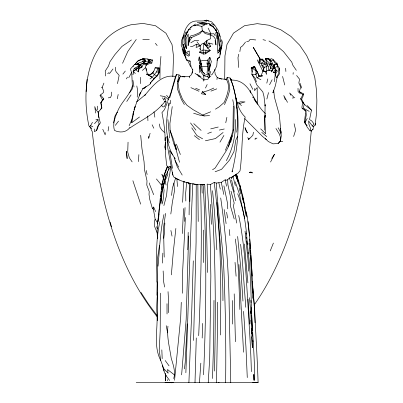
<?xml version="1.0" encoding="UTF-8"?>
<svg xmlns="http://www.w3.org/2000/svg" width="403" height="403" viewBox="0 0 403 403"><rect width="100%" height="100%" fill="white"/><g stroke="black" fill="none" stroke-linecap="round" stroke-linejoin="round"><path stroke-width="0.6" d="M182.393 293.288L182.655 271.214L185.39 217.489M213.978 300.356L213.661 340.434L212.512 378.543M253.971 380.563L253.794 374.387L253.9 379.712M168.394 312.698L168.464 299.384L168.041 291.606M220.31 335.019C221.393 284.095 220.995 233.025 214.164 182.443L210.316 184.599L207.147 184.1L209.479 219.826L210.215 239.493L210.85 276.025L209.706 358.453L208.215 382.669M111.702 92.065L111.681 94.942L110.457 97.571L108.216 97.853M196.241 25.268L193.808 25.847L199.868 23.712L205.323 24.603L201.843 26.396L202.331 30.734L199.802 33.822L191.858 37.378L189.355 41.272L188.141 45.559L188.221 34.064L186.01 38.98L186.322 48.622L183.995 42.421L184.403 35.696L185.984 31.847L187.088 32.502L185.37 36.532L185.123 41.086L186.322 48.622M189.093 214.895L189.536 185.037L188.342 182.876C183.158 181.793 178 179.859 173.592 176.867L172.424 173.28L172.439 172.116M214.507 371.082C215.882 308.894 215.917 246.606 210.316 184.599M274.191 66.54L274.559 64.46L276.695 64.107L279.652 68.586L279.611 73.668L276.569 77.739L275.168 74.631L275.042 72.485L275.692 69.694M149.669 182.922L149.654 184.524L153.684 194.74M159.936 78.892L160.077 66.465L160.933 56.339M225.62 382.669C226.093 346.877 225.499 311.071 224.078 275.304C223.061 244.44 218.013 213.872 216.27 183.068L214.164 182.443M225.443 79.658L227.176 77.532L230.022 77.981C236.405 90.484 234.435 106.921 245.18 117.031C241.196 134.733 242.596 152.979 240.002 170.842L237.866 173.335L231.277 177.375L231.262 178.69L233.015 176.464L236.148 174.509M233.307 106.15L232.944 130.169L228.546 146.38L226.365 150.626L215.182 167.986L212.527 169.779M157.437 238.772L157.477 235.7M148.747 136.108L148.712 138.32L150.107 133.212M158.958 214.028C157.235 222.149 156.702 230.43 157.513 238.702M216.018 30.487C219.333 37.071 216.562 44.496 217.519 51.529L219.212 49.755C220.134 40.093 218.476 28.517 208.9 23.641L197.183 22.367M259.023 75.542L259.003 76.58L256.993 77.774L255.885 74.585L256.031 70.596L254.212 66.631L254.545 66.314L259.023 75.542L260.912 76.011L262.645 75.819L259.003 76.58L257.431 71.956L252.852 68.535L251.155 67.981L252.117 72.112L251.875 74.348L254.595 79.391L256.671 84.716L262.811 91.894L263.98 96.372L265.129 106.009L265.114 104.765M159.205 72.797L159.301 67.931L155.971 67.377L155.064 67.946C154.218 71.089 152.495 74.52 148.994 75.21L146.339 74.016L152.258 77.341L156.47 71.991L158.062 68.46L159.301 67.931L159.205 72.797L157.523 75.497L151.518 81.31M172.811 76.651L173.522 56.355L172.046 44.597L165.986 33.253L155.493 25.727L142.853 23.399L130.799 24.81C87.456 36.779 80.862 88.297 88.912 125.867L91.219 128.406L89.673 126.623L90.579 125.706L92.458 122.285M236.611 105.087L236.007 98.297C236.878 109.571 238.284 120.981 236.712 132.249M208.588 71.18L208.744 63.488L207.762 60.037L209.857 57.367L211.374 61.573L208.588 71.18L209.676 63.2L209.857 57.367M221.106 47.892L219.655 57.14L217.162 59.231M235.453 119.5C235.936 133.776 233.282 148.072 226.335 160.656M273.702 67.23L273.687 68.052L271.682 71.941L271.441 71.004L273.702 67.23L273.158 64.818M160.404 293.112L160.193 331.024L159.22 350.414L160.701 360.408L163.749 368.664L164.031 371.062L165.507 374.896L169.648 380.477M189.828 201.565L190.231 183.385L188.342 182.876M194.997 382.669L196.276 337.9M274.559 64.46L274.483 67.971L275.707 70.439L274.367 81.779M187.748 249.815L188.196 232.329M188.614 235.916L186.166 319.463L181.617 374.886M193.289 260.822L191.677 313.207L188.896 382.669M207.857 65.12L208.003 60.309M128.048 142.158L127.721 152.122L129.388 157.9L132.164 161.915M163.966 214.512C160.142 231.529 159.623 248.943 158.036 266.222M182.609 202.361L183.642 181.365M183.572 208.512L182.352 233.559M202.18 338.097L202.669 323.377M193.561 340.485L196.085 241.941L196.226 184.629L186.644 182.614L185.692 192.861L185.823 201.026M165.225 137.771L165.714 156.319L166.656 165.245L168.066 167.693L169.064 166.605L170.711 166.615L169.829 173.512L167.814 182.569L166.555 195.51L163.875 205.641M168.968 105.651L169.069 102.901C167.028 116.039 164.394 129.947 169.346 142.778M187.178 323.805L185.214 362.312L184.478 368.901M260.63 128.834L265.658 133.751L264.877 120.059L265.109 104.74M163.311 185.657L164.092 190.292L163.129 199.989L162.122 204.024C160.318 193.712 163.396 183.859 167.794 174.66L167.557 171.628L170.711 166.615M181.285 302.275L180.69 317.73L174.554 380.306M198.689 335.714C200.88 285.369 202.286 234.959 200.432 184.579L201.827 184.342L204.744 184.705L206.487 224.355L207.505 272.514M216.522 382.669L217.338 334.233L217.348 302.174M203.54 374.795C206.336 311.766 206.85 248.591 203.203 185.587L201.827 184.342L202.175 193.193M159.467 245.543L157.618 257.774L156.913 295.273M164.847 223.03L164.369 233.518L163.754 238.349L164.212 257.174M184.408 221.428L185.032 207.565M232.219 170.756L232.098 171.985C237.402 149.825 239.845 126.542 236.637 103.903L236.692 105.148M162.369 263.109L162.852 253.079M173.713 378.583C175.784 371.883 173.235 364.755 171.23 358.317C169.678 347.653 166.615 337.039 167.965 326.168M158.792 216.749L159.125 210.109L160.117 203.555L161.774 196.604M165.28 137.635L165.114 140.733C165.23 131.252 163.673 121.897 161.961 112.608L164.449 109.661L167.537 101.989M199.374 52.103L203.041 52.682L205.611 52.632L210.245 50.486L203.102 50.012L199.374 52.103L203.344 54.088L205.409 53.866L210.245 50.486L207.817 48.269L206.704 45.705L206.996 40.401L210.542 38.748L210.159 34.905L210.996 33.953L213.862 33.711L215.197 35.736M137.227 97.183L137.619 90.343L136.793 85.925M87.023 79.336L86.136 91.728M138.461 161.633L138.874 154.611M158.102 221.569L158.178 220.381M158.253 219.187C160.107 201.399 160.626 183.027 167.462 166.253L168.066 167.693M157.2 281.914C158.193 292.507 156.137 303.046 156.963 313.64C157.996 329.191 153.175 345.875 160.701 360.408M263.169 71.311L263.366 68.303L261.507 64.908M199.455 382.669L200.835 363.123M206.704 45.705L208.825 42.99L210.638 46.219L205.384 45.393L206.996 40.401L203.817 43.247L203.102 50.012L203.344 54.088M266.685 66.651L264.323 67.205L263.129 70.757L265.3 71.679L266.68 74.429L266.247 71.512L266.685 66.651L265.239 64.001L259.164 63.019L258.887 60.863L260.011 59.186L262.408 59.15L266.116 62.878L268.529 67.336L268.836 70.812L270.791 68.057L271.058 64.571L265.899 59.82L265.335 58.42L268.756 58.546L269.763 59.276M105.339 132.627L105.163 134.829L102.76 129.227M307.202 125.827L304.789 122.91L306.275 115.041L305.932 110.77L304.436 121.389L307.222 127.232L310.023 130.753L311.212 131.02L313.04 129.182L313.494 126.507L315.121 125.197L315.292 123.268M171.356 274.896L173.371 251.21L175.869 228.415M153.432 209.258L153.649 207.031L152.384 208.492L153.432 209.258L155.135 219.182L157.875 223.368M170.242 103.863L170.6 100.246M161.114 199.581C161.749 190.02 164.056 180.524 167.557 171.628M160.429 200.472L160.616 198.619M160.807 196.77L160.993 194.916M279.47 70.323L279.652 68.586M293.052 74.308L293.238 72.565M254.807 88.358L254.56 90.645L257.19 87.552L257.371 104.397M313.494 126.507L312.532 126.139L313.791 123.62L311.766 120.955L309.534 119.545L311.479 110.18L304.174 104.281L302.739 101.994L301.907 107.4L302.21 108.528L305.998 111.112L304.179 109.46M171.542 195.465L172.413 187.919L175.592 178.181M192.181 73.326L192.73 69.356M161.185 193.067L161.396 191.244M161.608 189.425L162.036 185.783M201.092 65.306L201.369 62.984M160.51 203.167L161.815 194.765M172.242 106.553L169.9 123.585L170.121 130.517L173.824 143.926L176.166 149.825L179.531 162.313M165.316 149.599L164.908 146.803L165.426 142.496M265.164 117.671L265.305 116.482M315.121 125.197L316.557 113.303L316.864 100.594L316.39 89.607L314.824 77.719L311.454 66.001L306.673 55.574L299.746 45.267L291.016 36.487L280.81 29.782L268.982 25.238L257.28 23.661L244.596 25.676L233.488 33.111L226.97 44.501L224.95 55.891L224.693 79.169M115.696 67.195L115.344 70.031L116.15 71.82L119.147 75.356L117.485 83.683M203.218 81.159L203.429 79.451M161.286 193.48L161.442 192.251M162.374 184.896C162.872 178.65 164.56 172.494 167.396 166.902M170.812 214.048L172.368 202.261L174.484 190.921L173.889 182.992M220.098 53.105L220.119 54.284L222.426 42.416L221.569 39.585M165.578 213.363L163.336 229.146L163.754 238.349M239.871 51.655L240.47 47.403L242.606 45.846L245.513 42.068M216.93 79.522L217.217 77.512L215.162 74.122L214.98 72.298M188.141 45.559L189.244 37.937L190.679 35.943L194.241 35.001L198.397 33.273L202.331 30.734L204.991 32.144L210.996 33.953L208.144 28.079M280.72 134.184L280.992 132.38L280.69 130.673M199.591 48.264L200.82 50.355L200.155 45.932L196.634 44.164L196.125 47.504L200.155 45.932L201.737 44.048L203.817 43.247L207.817 48.269L210.638 46.219M159.92 221.64C155.276 241.528 156.717 261.854 156.974 282.045M205.993 50.199L205.409 53.866M296.583 75.467L299.525 79.159L298.865 82.988L300.734 87.103L299.298 91.632L303.464 93.839L303.101 96.105L301.63 99.173L304.174 104.281L303.353 108.13L302.21 108.528M108.064 131.015L108.78 126.567M210.346 64.581L208.819 73.84L207.565 76.802L208.809 77.633L210.85 76.061M139.529 116.981L131.786 122.708L133.801 111.455L132.824 114.251M175.32 76.681L176.549 74.51L178.977 74.923L177.567 81.779L177.436 88.952L181.355 99.435L184.378 104.599M142.324 70.485L145.176 67.941L146.213 65.13L147.982 64.087L151.845 63.059L152.455 59.976L147.861 59.256M113.545 123.021L114.9 116.245L116.694 112.946L117.565 112.17M136.647 101.904L145.483 94.564L144.823 95.289C152.666 86.061 161.553 73.835 175.451 76.489L170.731 93.31L167.562 101.42M225.756 122.804L226.884 117.338M252.117 72.112L252.852 68.535L254.212 66.631L251.155 67.981L254.545 66.314L254.988 68.031M117.278 98.831L118.2 94.413M163.336 186.911L165.996 174.126M94.443 128.985L94.463 131.67L96.66 130.406L97.476 126.527L100.337 123.001L98.554 116.23L98.534 111.636M253.487 132.174L252.832 135.287L248.706 139.524L247.729 137.539M277.375 76.449L275.355 85.864L272.907 92.811L273.687 90.081L274.428 97.173L279.334 114.845L281.289 136.068L280.251 141.226L278.075 143.533L273.058 143.846L268.368 141.544L265.144 138.506M182.786 38.869C183.854 32.905 185.612 26.366 190.77 22.628C195.586 19.47 201.419 22.16 206.653 20.15L211.666 21.883L215.076 25.696L218.189 30.427L220.194 36.517M157.291 224.018L158.631 217.958M259.164 63.019L260.011 59.186L260.65 59.478L262.408 59.15L265.239 64.001L262.383 65.528L261.265 63.513L260.011 59.186L263.874 61.347L261.265 63.513M165.698 172.111L166.091 170.333M198.382 60.782L199.233 56.944L200.654 60.808L201.208 64.656L199.807 63.432L199.233 56.944M238.783 54.173L237.982 57.624L238.702 67.523M147.815 62.581L149.644 62.218L150.279 59.543M266.791 83.184L267.814 78.857M230.592 142.647L233.785 129.524L234.198 107.183L232.733 99.647M248.706 139.524L249.054 138.078M129.116 125.736L131.741 119.842L133.801 111.455M133.962 111.168L135.126 106.558L134.093 109.661L137.136 101.082L140.859 92.222L139.201 95.153L142.899 88.741L150.002 84.257L150.777 82.721L154.596 78.288M168.177 170.081L169.064 166.605M266.857 99.067L268.519 92.559M133.509 74.414L133.171 71.613L135.489 69.598L138.446 71.91L139.609 65.936L140.607 64.294L144.042 63.241L145.211 60.047L143.901 58.712L137.554 61.125L134.738 64.807M209.57 115.59L204.245 115.933L193.102 109.681L186.911 105.243L182.614 99.435L179.264 91.244L178.061 83.31L180.101 76.555L184.972 76.817L183.854 76.827M311.212 131.02L311.312 130.632L308.945 155.16L305.605 173.794C296.301 220.028 281.168 266.252 253.996 305.262M167.185 168.122L167.487 166.953M265.239 114.88L264.428 117.837L264.59 130.184M255.331 138.048L254.988 139.307L256.983 138.028M195.012 73.286L204.049 80.011L207.948 79.205L208.809 77.633L210.658 71.331M217.071 60.536L217.565 58.878M150.163 83.738L150.641 82.177M169.713 97.929L176.549 74.51M155.135 219.182L154.364 221.63L154.606 226.431L157.387 233.367M293.611 136.526L295.651 130.048L294.099 123.721M135.408 73.492L133.171 71.613L134.229 68.409L139.942 65.241L137.655 63.392L137.342 64.092L134.365 64.591L133.111 66.515M204.049 80.011L203.636 75.693L204.376 73.467L202.105 71.482L199.278 65.12L199.606 72.595M208.316 63.684L206.865 62.863L207.661 66.571L207.066 73.069L208.819 73.84L203.636 75.693L200.543 71.331L199.278 65.12M192.468 71.588L191.42 74.691L189.304 76.615L189.617 77.87M265.34 115.213L264.428 117.837L264.877 120.059M228.546 146.38L232.219 135.876M310.023 130.753L310.698 128.809L308.96 124.341L308.582 120.9L312.532 126.139M221.993 45.615L219.806 51.584L217.615 53.12L218.839 51.69M99.269 123.696L96.66 130.406M132.456 85.723C129.806 95.32 121.52 101.803 117.787 110.87C115.218 116.915 112.387 123.842 114.472 130.396C119.676 132.995 126.436 132.627 129.917 127.424M208.809 77.633L209.998 74.545M156.409 178.937L161.497 185.153L162.923 181.521M98.972 117.716L98.151 112.392L101.727 108.075L100.805 102.967L102.468 99.672L99.979 95.41L103.455 92.559L103.304 90.207L102.191 87.451L103.919 83.073M270.232 250.923L273.41 243.034M249.986 91.693L250.424 90.64L250.585 93.007M224.491 104.699L227.836 96.74L229.831 89.783L229.02 82.953L227.176 77.532M225.322 150.39L231.534 135.766M260.912 76.011L263.129 70.757L266.247 71.512L267.476 70.389L268.383 70.671M100.805 102.967L103.808 98.866L100.589 94.952M144.465 61.8L145.211 60.047L143.428 58.803L142.874 61.558L144.042 63.241L138.995 64.626L137.655 63.392L142.874 61.558L145.211 60.047M214.331 71.412L216.774 65.8L217.378 58.495L219.655 57.14M276.569 77.739C279.596 73.492 278.725 68.505 276.695 64.107M185.37 36.532L188.387 29.721L191.309 26.855L195.601 24.029M122.552 63.296L127.801 51.513L136.269 39.444M139.755 65.256L141.775 66.006L139.347 68.419L141.816 67.397L143.493 63.83L145.493 63.125M237.644 136.229L235.76 140.224L233.982 151.538L229.453 160.142L221.524 169.356L215.086 171.769M149.442 60.082L147.694 63.699L143.025 63.095L147.694 63.699L148.556 61.11L149.442 60.082L147.916 58.994L142.722 58.581L140.803 59.926M205.465 88.066L207.187 84.524M179.693 77.457L177.567 81.779L178.962 80.278M153.185 78.837L157.019 76.021L159.059 71.981L158.062 68.46L155.064 67.946M270.549 162.051L274.483 154.278L271.773 158.505M217.998 34.184L215.827 30.24L216.592 28.734M269.542 84.801L272.141 79.708M202.487 91.743L201.435 93.753L205.742 94.529L202.487 91.743L205.742 94.529M128.733 77.804L131.685 72.303M302.457 102.352L300.603 98.836L303.464 93.839M307.247 118.411L304.789 122.91L304.436 121.389M275.168 74.631L277.173 71.074L274.483 67.971L277.43 66.324M143.493 63.83L146.213 65.13L146.385 64.828M219.212 49.755L220.839 46.97M257.431 71.956L255.885 74.585L251.875 74.348L255.502 78.57L256.338 81.9M219.942 142.178L223.932 135.398M214.008 71.346L212.235 74.343L211.227 74.988M126.346 78.928L127.484 77.049M153.704 71.074L152.732 72.656L149.155 75.195M134.365 64.591L138.189 63.86L139.942 65.241L138.269 67.785L133.171 71.613M126.744 101.506L131.076 94.901M163.155 178.766L163.835 177.753M129.504 92.937L132.496 88.645L131.816 74.283M187.088 32.502L188.498 30.547M275.042 72.485L273.214 72.5L275.284 69.759M109.404 73.709L113.021 68.933M115.293 125.393L118.537 121.122M175.199 76.817L175.451 76.489M190.256 28.215L191.309 26.855M122.865 74.127L125.328 71.029M94.524 123.726L98.04 119.535L95.859 119.767M219.655 50.738L220.466 49.781L221.136 43.494L221.04 40.502M263.366 68.303L264.323 67.205L262.383 65.528M133.282 65.86L130.456 68.994L132.244 74.646M146.113 86.358L143.881 88.796L143.871 87.809M278.075 143.533L280.251 141.226L280.79 138.244L279.41 134.103L275.934 128.451M216.27 183.068L221.297 182.378L225.196 179.768L225.987 180.287L227.68 179.768L229.438 177.914L231.277 177.375M265.899 59.82L268.756 58.546M135.594 63.533L138.773 60.264L143.901 58.712M107.666 73.759L109.042 72.545M100.634 109.213L101.894 108.1L100.992 102.523M148.636 61.76L149.644 62.218L152.455 59.976M223.116 132.471L215.469 138.567L205.354 140.793M232.944 130.169L233.785 129.524M272.363 70.303L271.441 71.004L269.305 70.389M149.936 78.963L152.258 77.341L148.994 75.21L147.12 72.852L146.042 68.112L145.176 67.941M131.479 39.922L121.913 46.461L114.805 54.707L109.933 61.79L108.508 65.996L105.228 71.044L105.712 76.016M129.766 128.073C141.952 119.777 155.976 113.445 165.034 101.36L164.605 101.385L166.071 102.045L165.361 99.324L164.444 97.707L163.95 100.196L162.469 97.803M215.429 109.168L219.197 106.866L224.275 102.322C227.02 95.199 230.914 86.731 226.4 79.472L220.088 78.65L217.217 77.512M276.095 64.425L274.302 62.173L273.35 59.785L271.677 58.697L269.703 59.362L271.31 61.024L273.35 59.785L277.093 63.951L277.602 65.724M102.468 99.672L103.808 98.866M190.795 42.824L195.002 40.35L198.78 40.451M143.952 62.163L145.453 61.327L148.556 61.11L147.916 58.994M238.163 103.984L244.984 101.914L240.374 101.813L237.236 103.118M196.634 44.164L192.674 46.325L190.402 46.405M312.355 129.554L313.04 129.182M135.997 69.341L137.01 68.827M213.822 88.061L208.134 90.615L203.51 91.919M202.86 114.976L210.714 111.797M274.594 65.014L273.592 65.407L270.811 63.619L269.703 59.362M210.915 91.123L216.814 88.841M207.641 133.504L211.494 132.083M207.762 60.037L206.049 60.652L202.613 60.495L200.981 61.024L200.654 60.808L199.807 63.432L202.105 71.482L204.376 73.467M204.653 20.8L206.653 20.15L208.754 21.198M208.744 63.488L209.676 63.2M210.673 128.905L218.26 127.021M201.455 22.931L206.905 21.686M225.972 79.572L226.4 79.472M219.292 130.073L224.3 128.985M191.858 37.378L189.244 37.937L189.355 41.272M138.995 64.626L140.607 64.294M265.3 71.679L266.247 71.512M134.229 68.409L138.269 67.785L138.189 63.86L137.342 64.092L139.942 65.241M273.214 72.5L275.38 72.172M292.266 98.055L294.885 97.667M246.646 41.459L248.772 41.171L250.072 39.393L255.774 39.942M279.909 141.68L282.815 141.357M142.763 39.434L149.317 39.363M248.052 221.489C251.537 250.59 251.618 279.909 254.641 309.076C255.688 333.573 257.316 358.06 258.101 382.598L254.061 382.669M205.983 24.084L207.202 24.024L199.868 23.712M188.387 29.721L190.614 29.615M182.287 76.777L189.445 76.434M256.484 382.669L258.101 382.598M173.416 382.669L171.28 382.744L171.965 382.724M189.209 61.216L190.493 61.191M269.31 64.42L270.791 68.057L273.702 68.031L271.058 64.571L269.31 64.42L266.907 62.782L265.335 58.42L268.398 58.914L270.378 60.148M254.127 382.669L253.85 382.669M170.026 382.664L171.723 382.659L165.018 382.669M156.47 71.991L159.059 71.981M172.509 382.669L170.932 382.664M136.184 382.674L257.779 382.669M252.61 382.669L254.625 382.674L253.986 382.669M216.27 382.669L216.597 382.669M165.754 382.669L167.749 382.674M219.005 78.454L220.098 78.459L221.615 79.134M201.565 66.48L207.661 66.571M218.088 382.674L219.182 382.689M196.226 184.629L204.744 184.705M270.811 63.619L272.75 63.785L271.31 61.024M237.09 102.558L233.458 87.038L231.015 80.086C250.847 79.341 253.003 103.218 265.491 113.54M275.269 68.253L273.687 68.052L273.592 65.407L273.209 64.611M160.213 95.758L164.953 96.614L168.343 99.501M204.245 115.933L199.576 115.097L193.586 113.193M197.007 25.339L201.843 26.396M262.952 39.675L265.597 40.355M208.825 42.99L212.935 44.144M203.636 75.693L207.565 76.802M184.65 53.518L185.652 57.982L186.463 59.876L189.904 60.853L191.208 67.266L192.956 70.127M101.41 87.219L102.191 87.451M300.603 98.836L301.63 99.173M144.294 60.949L145.453 61.327M149.644 62.218L151.845 63.059M142.365 88.519L142.899 88.741M195.641 88.262L199.656 89.929M209.5 25.112L213.348 26.779M275.707 70.439L277.173 71.074M198.543 76.117L199.661 76.605M190.851 87.632L198.986 91.264M90.579 125.706L92.856 126.764M256.993 77.774L260.922 79.683M157.019 76.021L154.399 74.686L152.893 72.842M175.023 177.849L179.204 179.99M178.977 74.923L179.924 75.437L180.972 76.943M303.353 108.13L309.227 111.379M146.984 63.518L147.982 64.087M202.649 138.844L196.866 135.504L191.732 127.827M185.158 54.088L182.201 42.834L183.632 35.278L181.698 40.129L181.169 45.287L185.158 54.088L188.68 56.208M197.143 74.313L200.986 76.686M268.927 40.965L277.188 46.164L283.516 51.589L291.802 62.168L292.805 65.13L296.331 70.318M211.379 23.384L214.29 25.298M186.463 59.876L187.188 60.425L186.644 59.337M180.101 76.555L180.499 76.857M194.261 135.645L199.51 139.7M208.9 23.641L212.98 26.865L215.827 30.24M266.413 139.634L262.444 136.36L244.686 118.598M261.733 132.35L266.731 136.567M174.6 375.037L167.482 369.496L168.157 373.228L163.749 368.664M299.298 91.632L302.855 94.705M165.507 374.896L166.238 375.541M239.09 103.475L241.508 105.631M230.022 77.981L231.725 80.051M193.737 123.615L201.147 130.451M164.424 132.396L161.941 130.104L160.056 127.494L159.326 123.938M300.477 93.849L298.109 91.632L298.013 88.257M202.331 30.734L205.182 33.53L210.159 34.905L213.525 36.341L215.575 39.353L215.953 44.96L215.111 40.522M293.832 97.183L289.651 92.972L290.79 95.199M161.099 104.936L162.963 106.976L164.207 106.639L165.442 104.725L166.066 102.317L165.552 101.264M307.318 105.541L311.479 110.18M164.081 176.852L161.794 174.227L163.351 178.317M166.55 95.279L168.907 98.12M156.903 315.373L148.586 304.134L140.939 292.377M155.351 43.292L157.185 45.589M157.029 316.587C115.747 264.166 99.365 196.634 92.227 131.509L91.259 129.942L90.942 127.691M98.151 112.392L95.753 109.344L94.75 106.583L95.647 113.082M196.986 41.806L200.155 45.932M268.398 58.914L270.317 61.437M190.503 122.915L195.949 130.199M203.817 43.247L205.384 45.393M165.18 360.484L169.059 365.869M172.711 154.999L169.542 150.48L172.509 168.399M184.473 52.481L182.101 48.859L183.128 52.259L186.105 58.249M253.462 97.959L252.812 96.957L253.447 97.944M254.112 98.962L257.356 103.974M270.791 68.057L271.128 68.586M175.376 159.024C170.645 152.455 167.779 144.722 167.028 136.667L167.819 148.244L172.786 175.169M254.076 98.937L256.6 102.891M266.116 62.878L268.307 66.55M182.227 175.093L177.209 166.646L174.141 157.649M260.54 59.654L253.265 47.342L260.197 59.317M235.186 174.69C241.095 188.085 244.017 202.749 246.853 217.086M183.128 52.259L185.979 57.74M218.859 49.886L219.806 51.584M175.088 160.515L178.771 167.25M287.52 102.377L283.762 95.486L285.314 99.818M278.166 127.776L280.629 132.35M249.951 83.748L252.822 89.335M257.2 59.861L263.018 71.487M152.122 124.769L153.84 128.26M190.659 66.717L187.536 60.178M153.649 207.031L155.659 211.656M231.015 80.086L231.453 81.149M230.632 79.043L231.262 80.63M176.363 144.143L180.398 154.535M218.708 33.152L220.199 37.091L220.32 41.937M236.264 175.532L238.244 180.811M170.121 130.517L173.688 139.992L176.166 149.825M236.319 173.905L237.563 177.406M235.856 175.552L238.576 183.204M237.679 193.747C244.067 209.898 246.389 227.211 247.306 244.45M164.908 146.803L165.406 148.239M184.121 181.274L184.509 182.398M235.261 181.839L239.523 194.427L244.692 218.562M300.119 83.381L301.711 88.096M132.874 180.7L140.697 204.17M174.882 143.957L176.595 149.322M229.438 177.914L233.947 192.956L235.76 200.77M236.591 174.605L240.354 186.644L241.009 190.322M162.369 365.617L164.031 371.062M239.15 188.251L240.913 194.12M156.681 226.592L157.392 228.969M110.12 222.033L111.515 226.798M234.208 219L230.612 206.653L230.743 198.024L227.881 184.534L227.68 179.768M152.384 208.492L149.745 199.379L149.014 194.412L149.226 191.556L146.788 185.037L147.004 180.856L144.526 169.844L144.073 161.85L141.932 148.375L140.682 135.272M239.891 185.315L243.251 197.833L245.14 208.139M231.015 191.158L234.178 203.062L233.397 205.908L236.768 223.091M231.579 179.899L234.294 192.105M233.015 176.464L235.322 185.587M282.579 76.409L284.74 84.998M200.875 63.256L202.215 68.586L202.311 70.888M167.028 136.667L167.452 138.35M241.936 195.611L243.372 201.49M165.2 181.269L166.091 185.083M276.876 62.818L277.566 65.8M218.819 182.71L220.295 189.173M215.61 32.598L217.01 38.975M146.229 170.444L147.135 174.58M246.117 211.479L247.397 217.378L249.482 236.042M242.772 198.009L243.775 202.684M238.692 215.429C244.53 243.724 245.926 272.75 247.754 301.504C249.114 324.878 250.837 348.257 251.361 371.692M225.196 179.768L226.551 186.262M221.297 182.378L223.776 194.412M223.902 185.818L227.519 203.258L227.76 208.895M170.887 230.41L172.026 236.163M166.212 325.644L167.633 332.943M217.771 35.378L219.277 45.866M244.409 206.976L246.011 215.545M164.605 287.067L163.714 282.065L163.139 270.927M280.246 128.144L280.458 129.353M280.669 130.562L280.992 132.38M226.612 212.25L227.574 218.099M153.986 111.777L154.848 117.192M157.613 236.798L157.8 237.997M132.94 80.313L133.982 87.028M220.698 197.928C225.433 231.176 228.34 264.655 229.025 298.23C229.524 326.38 230.224 354.544 230.758 382.669M224.149 209.489L226.108 223.66M235.297 239.004C238.722 262.368 238.929 286.004 239.876 309.554M177.542 186.554L176.867 178.992M240.606 244.248L242.168 258.122L245.785 307.308M161.341 183.758L161.497 185.153M229.236 229.519L229.861 235.619M169.603 137.952L167.92 119.58M246.006 232.949L246.132 234.178M246.445 237.251L246.571 238.48M246.822 240.939C249.648 260.897 250.767 281.093 251.22 301.207C251.774 327.649 254.807 353.97 254.565 380.437M145.992 62.949L146.213 65.13M249.397 297.666L250.802 311.68L252.394 347.698L251.709 336.696M214.678 69.251L214.859 71.079M245.054 231.075L248.167 261.305L248.661 271.179M249.084 243.135L250.575 259.159L252.701 298.341M244.414 243.981L247.905 282.966M212.542 190.679L214.542 212.391L216.859 249.764M97.259 106.095L97.607 109.883M146.093 68.681L146.239 70.384M252.948 288.578L254.424 306.97L255.008 322.773M235.035 262.328L236.098 276.251M285.636 68.233L285.883 71.538M242.964 301.117L240.722 267.315L237.644 236.435M250.389 248.691L249.704 239.05M250.475 249.91L250.742 253.552M250.873 255.376L252.238 276.105M248.031 299.202L249.583 324.188M248.047 252.349L248.127 253.573M250.862 300.119L251.014 302.598M217.016 202.487C219.242 235.216 222.99 267.854 222.935 300.714M98.04 119.535L98.287 123.399M243.573 311.328L245.941 346.902L247.276 377.621M238.903 264.444L243.538 352.247M210.28 204.346L211.449 224.35M252.374 330.757L251.663 315.745M252.474 332.586L252.666 336.243M252.893 340.51L252.958 341.729M250.868 320.244L251.054 323.901M251.271 328.163L251.553 333.649M147.694 115.973L147.931 120.704M251.281 307.595L251.543 313.237M236.778 107.012L236.833 108.256M161.83 349.839L162.192 358.675M250.465 311.02L250.565 313.494M250.107 247.502L250.157 248.727M165.477 374.855L165.693 380.865M165.411 373.178L165.693 380.89M252.515 281.213L252.726 287.495M252.877 291.893L252.918 293.147M235.423 341.759L234.203 293.837M141.775 66.006L141.816 67.397M131.741 119.842L131.786 122.708M232.289 300.492L232.642 324.098M203.611 262.595L203.389 230.048M198.221 221.539L197.853 184.665L192.785 183.748C189.919 246.727 188.246 309.781 185.859 372.755M140.597 77.27L140.647 83.658M138.415 67.699L138.446 71.91M167.628 379.591L167.633 380.825M167.003 303.666L167.038 314.018M157.548 320.758L157.518 292.235M189.158 51.005L186.609 52.199L189.38 55.816L189.158 51.005M250.943 172.046L249.235 172.363L252.52 172.897L250.943 172.046M247.392 132.914L245.689 130.159L245.019 127.655L247.392 132.914M186.105 53.347L184.453 49.025L183.174 44.013L186.105 53.347M127.121 158.525L126.471 151.402L127.121 158.525"/></g></svg>
